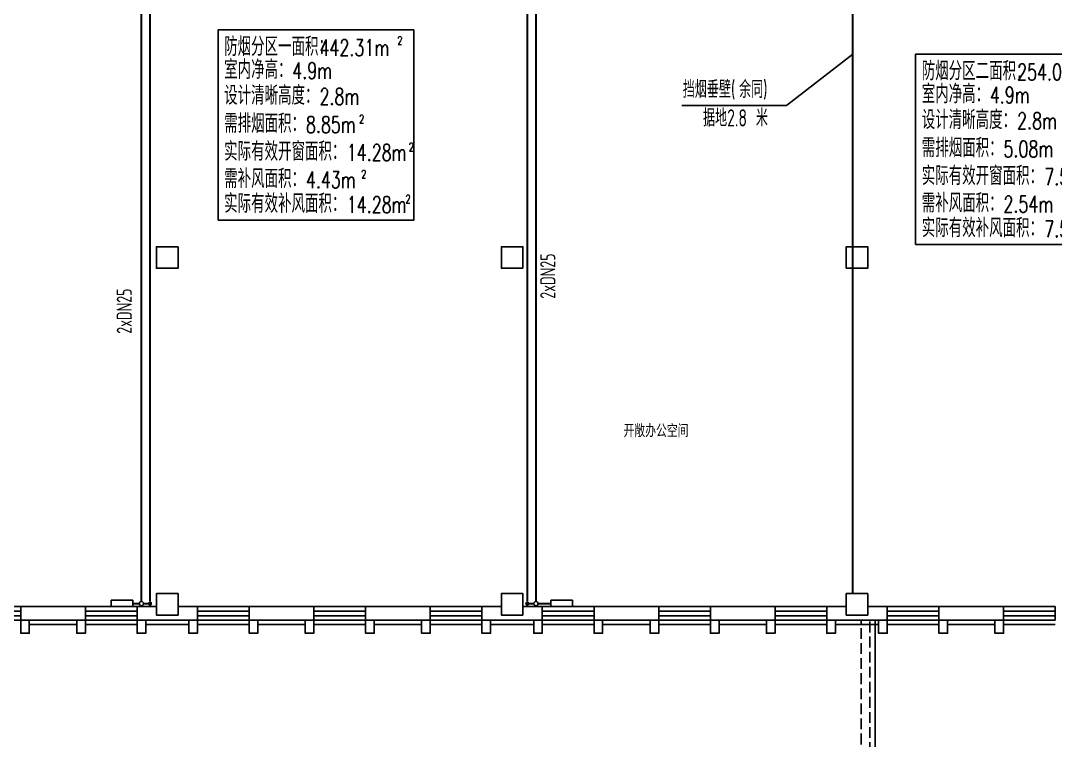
# Model space of a CAD drawing. Extents: x 2297255 to 2381355, y -608375 to -364775.
# Drawn here: x 2328467 to 2352467, y -402704 to -386000 of the extents above; entities that cross this region are included whole.
import ezdxf

# ---------------------------------------------------------------- set-up
doc = ezdxf.new("R2010")
doc.units = 0
doc.header["$LTSCALE"] = 1000
doc.header["$MEASUREMENT"] = 0
doc.linetypes.add('CENTER', pattern=[2, 1.25, -0.25, 0.25, -0.25])
doc.linetypes.add('DASH', pattern=[0.35, 0.25, -0.1])
doc.layers.add('A-FLOR-IDEN', color=7, linetype='Continuous', lineweight=20)
for name, color, linetype in [('COLUMN', 9, 'Continuous'), ('EQ-采暖分集水器', 7, 'Continuous'), ('PIPE-暖供水', 3, 'Continuous'), ('PIPE-暖回水', 2, 'DASH'), ('TH_TEXT', 7, 'Continuous'), ('VPIPE-暖供水', 3, 'Continuous'), ('VPIPE-暖回水', 2, 'Continuous'), ('WALL', 9, 'Continuous'), ('WINDOW', 4, 'Continuous'), ('排烟计算', 55, 'Continuous'), ('立面', 254, 'Continuous')]:
    doc.layers.add(name, color=color, linetype=linetype)
doc.styles.add('_TCH_DIM', font='SIMPLEX', dxfattribs={"bigfont": 'GBCBIG'})
doc.styles.add('ROS', font='simhei.ttf', dxfattribs={"width": 0.7})
doc.styles.add('TSSD_Rein', font='Tssdeng.shx', dxfattribs={"width": 0.7, "bigfont": 'hztxt.shx'})

# ---------------------------------------------------------------- blocks, each defined once
blk = doc.blocks.new('_FZHK')
blk.add_lwpolyline([(-0.5, -0.5), (0.5, -0.5), (0.5, 0.5), (-0.5, 0.5)], close=True)
blk = doc.blocks.new('$WINLIB2D$00000001')
at = {"color": 0}
for points in [[(-0.5, 0.5), (-0.5, -0.5)], [(-0.5, 0.5), (0.5, 0.5)], [(0.5, -0.5), (0.5, 0.5)], [(0.5, 0.167), (-0.5, 0.167)], [(0.5, -0.167), (-0.5, -0.167)], [(-0.5, -0.5), (0.5, -0.5)]]:
    blk.add_lwpolyline(points, dxfattribs=at)
blk = doc.blocks.new('A$C7281566F')
for p, q in [((-21499.5, -5850.6), (-22699.5, -5850.6)), ((-18899.5, -5850.6), (-20099.5, -5850.6)), ((-16199.5, -5850.6), (-17399.5, -5850.6)), ((-13499.5, -5850.6), (-14699.5, -5850.6)), ((-10899.5, -5850.6), (-12099.5, -5850.6)), ((-8199.5, -5850.6), (-9399.5, -5850.6)), ((-5499.5, -5850.6), (-6699.5, -5850.6)), ((-2899.5, -5850.6), (-4099.5, -5850.6)), ((-199.5, -5850.6), (-1399.5, -5850.6))]:
    blk.add_line(p, q)
for points in [[(-29319.5, 16139.4), (-45219.5, 16139.4), (-45219.5, -11750.6), (-4379.5, -11750.6), (-4379.5, -5750.6)], [(-24199.5, -5750.6), (-24199.5, -6050.6), (-23999.5, -6050.6), (-23999.5, -5750.6)], [(-22899.5, -5750.6), (-22899.5, -6050.6), (-22699.5, -6050.6), (-22699.5, -5750.6)], [(-21499.5, -5750.6), (-21499.5, -6050.6), (-21299.5, -6050.6), (-21299.5, -5750.6)], [(-20299.5, -5750.6), (-20299.5, -6050.6), (-20099.5, -6050.6), (-20099.5, -5750.6)], [(-18699.5, -5750.6), (-18699.5, -6050.6), (-18899.5, -6050.6), (-18899.5, -5750.6)], [(-17399.5, -5750.6), (-17399.5, -6050.6), (-17599.5, -6050.6), (-17599.5, -5750.6)], [(-15999.5, -5750.6), (-15999.5, -6050.6), (-16199.5, -6050.6), (-16199.5, -5750.6)], [(-14699.5, -5750.6), (-14699.5, -6050.6), (-14899.5, -6050.6), (-14899.5, -5750.6)], [(-13299.5, -5750.6), (-13299.5, -6050.6), (-13499.5, -6050.6), (-13499.5, -5750.6)], [(-12299.5, -5750.6), (-12299.5, -6050.6), (-12099.5, -6050.6), (-12099.5, -5750.6)], [(-10699.5, -5750.6), (-10699.5, -6050.6), (-10899.5, -6050.6), (-10899.5, -5750.6)], [(-9399.5, -5750.6), (-9399.5, -6050.6), (-9599.5, -6050.6), (-9599.5, -5750.6)], [(-7999.5, -5750.6), (-7999.5, -6050.6), (-8199.5, -6050.6), (-8199.5, -5750.6)], [(-6699.5, -5750.6), (-6699.5, -6050.6), (-6899.5, -6050.6), (-6899.5, -5750.6)], [(-5299.5, -5750.6), (-5299.5, -6050.6), (-5499.5, -6050.6), (-5499.5, -5750.6)], [(-4299.5, -5750.6), (-4299.5, -6050.6), (-4099.5, -6050.6), (-4099.5, -5750.6)], [(-2699.5, -5750.6), (-2699.5, -6050.6), (-2899.5, -6050.6), (-2899.5, -5750.6)], [(-1399.5, -5750.6), (-1399.5, -6050.6), (-1599.5, -6050.6), (-1599.5, -5750.6)], [(-23999.5, -5850.6), (-22899.5, -5850.6)], [(-21299.5, -5850.6), (-20299.5, -5850.6)], [(-17599.5, -5850.6), (-18699.5, -5850.6)], [(-14899.5, -5850.6), (-15999.5, -5850.6)], [(-12299.5, -5850.6), (-13299.5, -5850.6)], [(-9599.5, -5850.6), (-10699.5, -5850.6)], [(-6899.5, -5850.6), (-7999.5, -5850.6)], [(-4299.5, -5850.6), (-5299.5, -5850.6)], [(-1599.5, -5850.6), (-2699.5, -5850.6)]]:
    blk.add_lwpolyline(points)
at = {"color": 2, "linetype": 'DASH'}
for points in [[(-29319.5, 16019.4), (-45099.5, 16019.4), (-45099.5, -11630.6), (-4499.5, -11630.6), (-4499.5, -5750.6)], [(-29319.5, 15819.4), (-44899.5, 15819.4), (-44899.5, -11430.6), (-4699.5, -11430.6), (-4699.5, -5750.6)]]:
    blk.add_lwpolyline(points, dxfattribs=at)
at = {"layer": 'WALL'}
for p, q in [((-22699.5, -5430.6), (-24199.5, -5430.6)), ((-24199.5, -5430.6), (-24199.5, -5750.6)), ((-22699.5, -5750.6), (-22699.5, -5430.6)), ((-21049.5, -5430.6), (-21499.5, -5430.6)), ((-21499.5, -5430.6), (-21499.5, -5750.6)), ((-20099.5, -5430.6), (-20549.5, -5430.6)), ((-20099.5, -5750.6), (-20099.5, -5430.6)), ((-17399.5, -5430.6), (-18899.5, -5430.6)), ((-18899.5, -5430.6), (-18899.5, -5750.6)), ((-17399.5, -5750.6), (-17399.5, -5430.6)), ((-14699.5, -5430.6), (-16199.5, -5430.6)), ((-16199.5, -5430.6), (-16199.5, -5750.6)), ((-14699.5, -5750.6), (-14699.5, -5430.6)), ((-13049.5, -5430.6), (-13499.5, -5430.6)), ((-13499.5, -5430.6), (-13499.5, -5750.6)), ((-12099.5, -5430.6), (-12549.5, -5430.6)), ((-12099.5, -5750.6), (-12099.5, -5430.6)), ((-9399.5, -5430.6), (-10899.5, -5430.6)), ((-10899.5, -5430.6), (-10899.5, -5750.6)), ((-9399.5, -5750.6), (-9399.5, -5430.6)), ((-6699.5, -5430.6), (-8199.5, -5430.6)), ((-8199.5, -5430.6), (-8199.5, -5750.6)), ((-6699.5, -5750.6), (-6699.5, -5430.6)), ((-5049.5, -5430.6), (-5499.5, -5430.6)), ((-5499.5, -5430.6), (-5499.5, -5750.6)), ((-4099.5, -5430.6), (-4549.5, -5430.6)), ((-4099.5, -5750.6), (-4099.5, -5430.6)), ((-1399.5, -5430.6), (-2899.5, -5430.6)), ((-2899.5, -5430.6), (-2899.5, -5750.6)), ((-1399.5, -5750.6), (-1399.5, -5430.6)), ((-24199.5, -5750.6), (-22699.5, -5750.6)), ((-21499.5, -5750.6), (-20799.5, -5750.6)), ((-20799.5, -5750.6), (-20099.5, -5750.6)), ((-18899.5, -5750.6), (-17399.5, -5750.6)), ((-16199.5, -5750.6), (-14699.5, -5750.6)), ((-13499.5, -5750.6), (-12799.5, -5750.6)), ((-12799.5, -5750.6), (-12099.5, -5750.6)), ((-10899.5, -5750.6), (-9399.5, -5750.6)), ((-8199.5, -5750.6), (-6699.5, -5750.6)), ((-5499.5, -5750.6), (-4799.5, -5750.6)), ((-4799.5, -5750.6), (-4099.5, -5750.6)), ((-2899.5, -5750.6), (-1399.5, -5750.6))]:
    blk.add_line(p, q, dxfattribs=at)
at = {"layer": 'COLUMN', "yscale": 500, "zscale": 500}
for p, xscale, rotation in [((-20799.5, 2669.4), 500, 180), ((-12799.5, 2669.4), 500, 90), ((-20799.5, -5380.6), 499.9990233504213, 90), ((-12799.5, -5380.6), 499.9990233504213, 90), ((-4799.5, -5380.6), 499.9990233504213, 90)]:
    blk.add_blockref('_FZHK', p, dxfattribs=dict(at, xscale=xscale, rotation=rotation))
at = {"layer": 'COLUMN', "xscale": 500, "yscale": 500, "zscale": 500}
blk.add_blockref('_FZHK', (-4799.5, 2669.4), dxfattribs=at)
at = {"layer": 'WINDOW', "yscale": -320, "rotation": 180}
for p, xscale, zscale in [((-24799.5, -5590.6), -1200, -1200), ((-22099.5, -5590.6), -1200, -1200), ((-19499.5, -5590.6), 1200, 1200), ((-16799.5, -5590.6), 1200, 1200), ((-14099.5, -5590.6), 1200, 1200), ((-11499.5, -5590.6), 1200, 1200), ((-8799.5, -5590.6), 1200, 1200), ((-6099.5, -5590.6), 1200, 1200), ((-3499.5, -5590.6), 1200, 1200), ((-799.5, -5590.6), 1200, 1200)]:
    blk.add_blockref('$WINLIB2D$00000001', p, dxfattribs=dict(at, xscale=xscale, zscale=zscale))
at = {"layer": 'A-FLOR-IDEN', "style": 'ROS', "width": 0.7}
blk.add_text('开敞办公空间', height=262.87, dxfattribs=at).set_placement((-10214.6, -1473.3))
blk = doc.blocks.new('A$C09CB6E84')
for p, q in [((-16300, -11580), (-17835, -12772)), ((-17835, -12772), (-20266, -12772))]:
    blk.add_line(p, q)
at = {"layer": '立面', "linetype": 'CENTER', "const_width": 50}
blk.add_lwpolyline([(-16300, -8600), (-16300, -24100)], dxfattribs=at)
at = {"layer": 'TH_TEXT', "style": 'TSSD_Rein', "width": 0.7}
for s, p in [('挡烟垂壁', (-20243, -12596)), ('(', (-19123, -12596)), ('余同', (-18936, -12596)), (')', (-18376, -12596)), ('据地', (-19773, -13258)), ('2.8', (-19213, -13258)), ('米', (-18546, -13258))]:
    blk.add_text(s, height=400, dxfattribs=at).set_placement(p)

msp = doc.modelspace()

# ---------------------------------------------------------------- hatches: boundary and pattern name
at = {"layer": 'VPIPE-暖回水', "linetype": 'DASH'}
for points in [[(2331517.4, -399531.5), (2331516.3, -399521.1), (2331513.1, -399511.1), (2331507.9, -399502.1), (2331500.9, -399494.3), (2331492.4, -399488.2), (2331482.9, -399483.9), (2331472.6, -399481.7), (2331462.2, -399481.7), (2331452, -399483.9), (2331442.4, -399488.2), (2331433.9, -399494.3), (2331427, -399502.1), (2331421.7, -399511.1), (2331418.5, -399521.1), (2331417.4, -399531.5), (2331418.5, -399541.9), (2331421.7, -399551.8), (2331427, -399560.9), (2331433.9, -399568.6), (2331442.4, -399574.8), (2331452, -399579), (2331462.2, -399581.2), (2331472.6, -399581.2), (2331482.9, -399579), (2331492.4, -399574.8), (2331500.9, -399568.6), (2331507.9, -399560.9), (2331513.1, -399551.8), (2331516.3, -399541.9)], [(2340269.3, -399531.5), (2340268.2, -399521.1), (2340265, -399511.1), (2340259.8, -399502.1), (2340252.8, -399494.3), (2340244.3, -399488.2), (2340234.8, -399483.9), (2340224.5, -399481.7), (2340214.1, -399481.7), (2340203.9, -399483.9), (2340194.3, -399488.2), (2340185.8, -399494.3), (2340178.9, -399502.1), (2340173.6, -399511.1), (2340170.4, -399521.1), (2340169.3, -399531.5), (2340170.4, -399541.9), (2340173.6, -399551.8), (2340178.9, -399560.9), (2340185.8, -399568.6), (2340194.3, -399574.8), (2340203.9, -399579), (2340214.1, -399581.2), (2340224.5, -399581.2), (2340234.8, -399579), (2340244.3, -399574.8), (2340252.8, -399568.6), (2340259.8, -399560.9), (2340265, -399551.8), (2340268.2, -399541.9)]]:
    msp.add_hatch(color=256, dxfattribs=at).paths.add_polyline_path(points)

# ---------------------------------------------------------------- linework, layer by layer
at = {"layer": 'EQ-采暖分集水器'}
for p, q in [((2330567.4, -399447.8), (2331067.4, -399447.8)), ((2330567.4, -399597.8), (2330567.4, -399447.8)), ((2330567.4, -399447.8), (2331067.4, -399447.8)), ((2330567.4, -399597.8), (2330567.4, -399447.8)), ((2331067.4, -399597.8), (2330567.4, -399597.8)), ((2331067.4, -399597.8), (2330567.4, -399597.8)), ((2331067.4, -399447.8), (2331067.4, -399597.8)), ((2331067.4, -399447.8), (2331067.4, -399597.8)), ((2341267.4, -399447.8), (2340767.4, -399447.8)), ((2340767.4, -399447.8), (2340767.4, -399597.8)), ((2341267.4, -399447.8), (2340767.4, -399447.8)), ((2340767.4, -399447.8), (2340767.4, -399597.8)), ((2340767.4, -399597.8), (2341267.4, -399597.8)), ((2340767.4, -399597.8), (2341267.4, -399597.8)), ((2341267.4, -399597.8), (2341267.4, -399447.8)), ((2341267.4, -399597.8), (2341267.4, -399447.8))]:
    msp.add_line(p, q, dxfattribs=at)
at = {"layer": 'PIPE-暖供水', "linetype": 'Continuous', "const_width": 50}
for points in [[(2331267.4, -399481.5), (2331267.4, -385247.8)], [(2340419.3, -399481.5), (2340419.3, -385247.8)], [(2331217.4, -399531.5), (2331067.4, -399531.5)], [(2331417.4, -399531.5), (2331317.4, -399531.5)], [(2340269.3, -399531.5), (2340369.3, -399531.5)], [(2340469.3, -399531.5), (2340767.4, -399531.5)]]:
    msp.add_lwpolyline(points, dxfattribs=at)
at = {"layer": 'PIPE-暖回水', "linetype": 'DASH', "const_width": 50}
for points in [[(2331467.4, -399481.5), (2331467.4, -384997.8)], [(2340219.3, -399481.5), (2340219.3, -384997.8)]]:
    msp.add_lwpolyline(points, dxfattribs=at)
at = {"layer": 'VPIPE-暖供水', "linetype": 'Continuous'}
for centre in [(2331267.4, -399531.5), (2340419.3, -399531.5)]:
    msp.add_circle(centre, 50, dxfattribs=at)
at = {"layer": '排烟计算'}
for points in [[(2333045.5, -390632.7), (2337584.7, -390632.7), (2337584.7, -386213.6), (2333045.5, -386213.6)], [(2349227.3, -391198), (2353766.4, -391198), (2353766.4, -386778.9), (2349227.3, -386778.9)]]:
    msp.add_lwpolyline(points, close=True, dxfattribs=at)

# ---------------------------------------------------------------- block references
for name, p in [('A$C7281566F', (2352666.9, -394167.1)), ('A$C09CB6E84', (2364067.4, -375197.8))]:
    msp.add_blockref(name, p)

# ---------------------------------------------------------------- texts
at = {"layer": 'TH_TEXT', "style": 'TSSD_Rein', "width": 0.7}
for p in [(2340868.6, -392453.8), (2331044.6, -393267.7)]:
    msp.add_text('2xDN25', height=350, rotation=90, dxfattribs=at).set_placement(p)
at = {"layer": '排烟计算', "style": '_TCH_DIM'}
for s, p in [('防烟分区一面积：', (2333187.6, -386818.3)), ('室内净高：', (2333187.6, -387351.2)), ('防烟分区二面积：', (2349369.3, -387383.7)), ('设计清晰高度：', (2333187.6, -387951.2)), ('室内净高：', (2349369.3, -387916.6)), ('设计清晰高度：', (2349369.3, -388516.6)), ('需排烟面积：', (2333187.6, -388603)), ('需排烟面积：', (2349369.3, -389168.3)), ('需补风面积：', (2333187.6, -389884.1)), ('需补风面积：', (2349369.3, -390449.4))]:
    msp.add_text(s, height=434.04, dxfattribs=at).set_placement(p)
at = {"layer": '排烟计算', "style": '_TCH_DIM', "width": 0.705882}
for s, height, p in [('2', 191.2, (2337206.2, -386556.5)), ('442.31m', 382.5, (2335399.3, -386818.3)), ('4.9m', 382.5, (2334767.4, -387351.2)), ('254.08m', 382.5, (2351581, -387383.7)), ('2.8m', 382.5, (2335399.3, -387951.2)), ('4.9m', 382.5, (2350949.1, -387916.6)), ('8.85m', 382.5, (2335083.3, -388603)), ('2', 191.2, (2336317.6, -388378)), ('2.8m', 382.5, (2351581, -388516.6)), ('5.08m', 382.5, (2351265.1, -389168.3)), ('4.43m', 382.5, (2335083.3, -389884.1)), ('2', 191.2, (2336369, -389659.1)), ('2.54m', 382.5, (2351265.1, -390449.4))]:
    msp.add_text(s, height=height, dxfattribs=at).set_placement(p)
at = {"layer": '排烟计算', "color": 1, "style": '_TCH_DIM'}
for s, p in [('实际有效开窗面积：', (2333187.6, -389251.5)), ('实际有效开窗面积：', (2349369.3, -389816.8)), ('实际有效补风面积：', (2333187.6, -390460.9)), ('实际有效补风面积：', (2349369.3, -391026.2))]:
    msp.add_text(s, height=434.04, dxfattribs=at).set_placement(p)
at = {"layer": '排烟计算', "color": 1, "style": '_TCH_DIM', "width": 0.705882}
for s, height, p in [('14.28m', 382.5, (2336031.2, -389251.5)), ('2', 191.2, (2337471.2, -389026.5)), ('7.56m', 382.5, (2352212.9, -389816.8)), ('14.28m', 382.5, (2336031.2, -390460.9)), ('2', 191.2, (2337395.2, -390235.9)), ('7.56m', 382.5, (2352212.9, -391026.2))]:
    msp.add_text(s, height=height, dxfattribs=at).set_placement(p)

doc.saveas('drawing.dxf')
